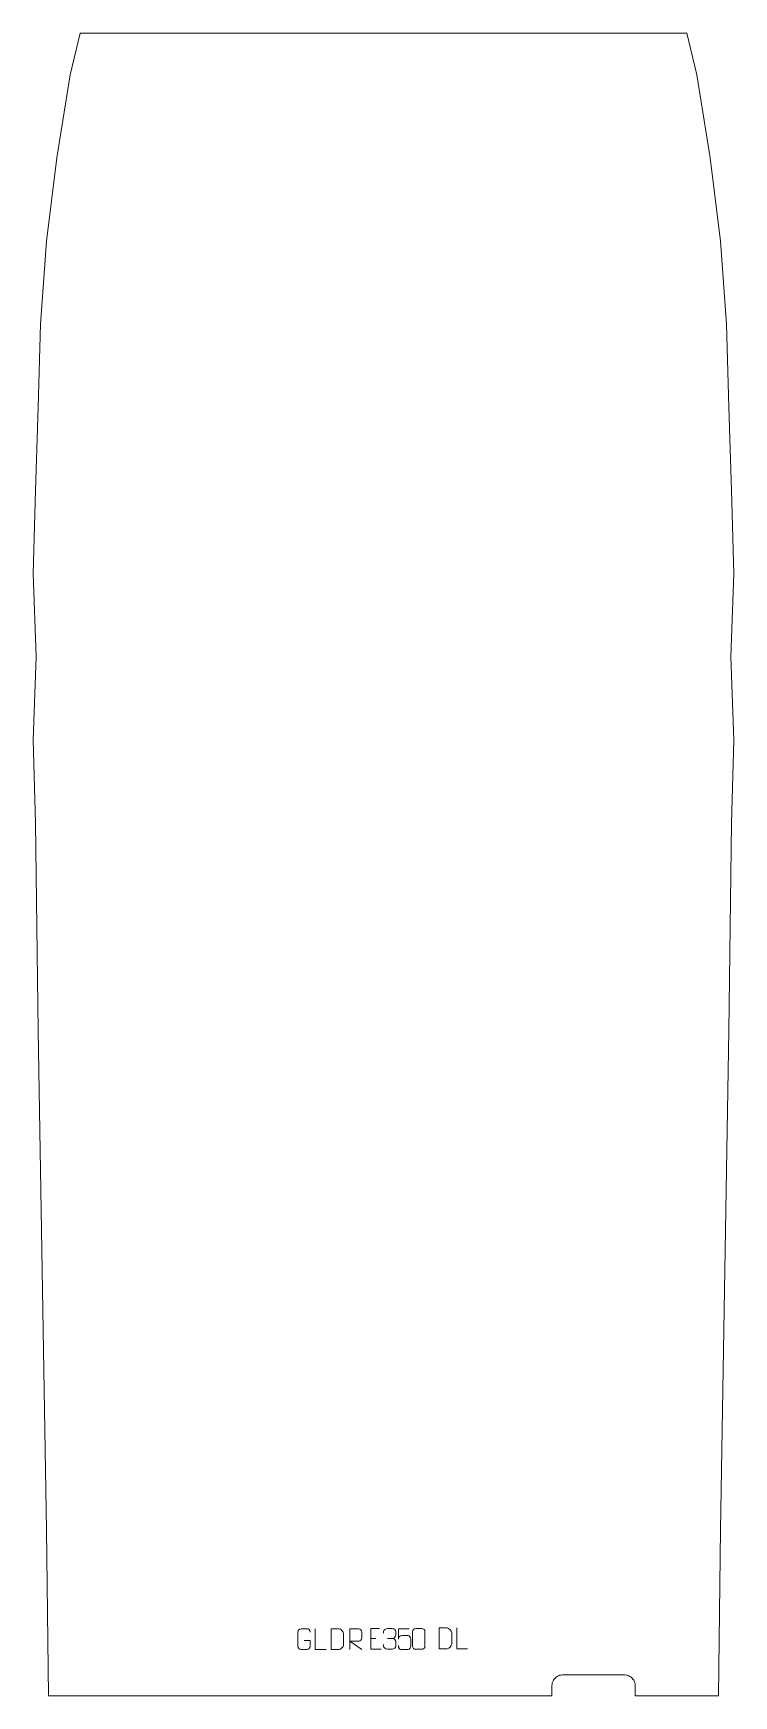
# Model space of a CAD drawing. Header units: millimetres. Extents: x -421 to 421, y -1275 to 725.
import ezdxf

# ---------------------------------------------------------------- set-up
doc = ezdxf.new("R2010")
doc.units = ezdxf.units.MM
doc.header["$MEASUREMENT"] = 0
doc.layers.add('layer 1', color=7, linetype='Continuous')

msp = doc.modelspace()

# ---------------------------------------------------------------- linework, layer by layer
at = {"layer": 'layer 1', "color": 242, "lineweight": 9}
msp.add_open_spline([(202.5, -1262.5004), (202.5, -1262.5004), (202.5, -1274.999), (202.5, -1274.999), (202.5, -1274.999), (202.5, -1274.999), (-402.5002, -1274.999), (-402.5002, -1274.999), (-402.5002, -1274.999), (-402.5002, -1274.999), (-405.001, -1075.0003), (-405.001, -1075.0003), (-405.001, -1075.0003), (-405.001, -1075.0003), (-415.0002, -475.0003), (-415.0002, -475.0003), (-415.0002, -475.0003), (-415.0002, -475.0003), (-418.4993, -224.9998), (-418.4993, -224.9998), (-418.4993, -224.9998), (-418.4993, -224.9998), (-421.0001, -125.0012), (-421.0001, -125.0012), (-421.0001, -125.0012), (-421.0001, -125.0012), (-417.4996, -25.0011), (-417.4996, -25.0011), (-417.4996, -25.0011), (-417.4996, -25.0011), (-421.0001, 74.9994), (-421.0001, 74.9994), (-421.0001, 74.9994), (-421.0001, 74.9994), (-418.4993, 174.9995), (-418.4993, 174.9995), (-418.4993, 174.9995), (-418.4993, 174.9995), (-415.0002, 275.0001), (-415.0002, 275.0001), (-415.0002, 275.0001), (-415.0002, 275.0001), (-412.4994, 374.9982), (-412.4994, 374.9982), (-412.4994, 374.9982), (-412.4994, 374.9982), (-405.001, 474.9988), (-405.001, 474.9988), (-405.001, 474.9988), (-405.001, 474.9988), (-392.5004, 574.9989), (-392.5004, 574.9989), (-392.5004, 574.9989), (-392.5004, 574.9989), (-376.4993, 674.9995), (-376.4993, 674.9995), (-376.4993, 674.9995), (-376.4993, 674.9995), (-364.5006, 724.9993), (-364.5006, 724.9993), (-364.5006, 724.9993), (-364.5006, 724.9993), (364.4991, 724.9993), (364.4991, 724.9993), (364.4991, 724.9993), (364.4991, 724.9993), (376.4998, 674.9995), (376.4998, 674.9995), (376.4998, 674.9995), (376.4998, 674.9995), (392.4989, 574.9989), (392.4989, 574.9989), (392.4989, 574.9989), (392.4989, 574.9989), (404.9995, 474.9988), (404.9995, 474.9988), (404.9995, 474.9988), (404.9995, 474.9988), (412.4999, 374.9982), (412.4999, 374.9982), (412.4999, 374.9982), (412.4999, 374.9982), (414.9992, 275.0001), (414.9992, 275.0001), (414.9992, 275.0001), (414.9992, 275.0001), (418.4993, 174.9995), (418.4993, 174.9995), (418.4993, 174.9995), (418.4993, 174.9995), (421.0001, 74.9994), (421.0001, 74.9994), (421.0001, 74.9994), (421.0001, 74.9994), (417.5001, -25.0011), (417.5001, -25.0011), (417.5001, -25.0011), (417.5001, -25.0011), (421.0001, -125.0012), (421.0001, -125.0012), (421.0001, -125.0012), (421.0001, -125.0012), (418.4993, -224.9998), (418.4993, -224.9998), (418.4993, -224.9998), (418.4993, -224.9998), (414.9992, -475.0003), (414.9992, -475.0003), (414.9992, -475.0003), (414.9992, -475.0003), (404.9995, -1075.0003), (404.9995, -1075.0003), (404.9995, -1075.0003), (404.9995, -1075.0003), (402.5002, -1274.999), (402.5002, -1274.999), (402.5002, -1274.999), (402.5002, -1274.999), (302.5001, -1274.999), (302.5001, -1274.999), (302.5001, -1274.999), (302.5001, -1274.999), (302.5001, -1262.5004), (302.5001, -1262.5004), (302.5001, -1262.5004), (302.5001, -1262.5004), (302.3928, -1260.8691), (302.3928, -1260.8691), (302.3928, -1260.8691), (302.3928, -1260.8691), (302.0741, -1259.2643), (302.0741, -1259.2643), (302.0741, -1259.2643), (302.0741, -1259.2643), (301.5482, -1257.7153), (301.5482, -1257.7153), (301.5482, -1257.7153), (301.5482, -1257.7153), (300.8249, -1256.2491), (300.8249, -1256.2491), (300.8249, -1256.2491), (300.8249, -1256.2491), (299.9165, -1254.8907), (299.9165, -1254.8907), (299.9165, -1254.8907), (299.9165, -1254.8907), (298.8379, -1253.6605), (298.8379, -1253.6605), (298.8379, -1253.6605), (298.8379, -1253.6605), (297.6092, -1252.5835), (297.6092, -1252.5835), (297.6092, -1252.5835), (297.6092, -1252.5835), (296.2488, -1251.6735), (296.2488, -1251.6735), (296.2488, -1251.6735), (296.2488, -1251.6735), (294.7831, -1250.9522), (294.7831, -1250.9522), (294.7831, -1250.9522), (294.7831, -1250.9522), (293.2342, -1250.4259), (293.2342, -1250.4259), (293.2342, -1250.4259), (293.2342, -1250.4259), (291.6308, -1250.1076), (291.6308, -1250.1076), (291.6308, -1250.1076), (291.6308, -1250.1076), (289.9995, -1249.9999), (289.9995, -1249.9999), (289.9995, -1249.9999), (289.9995, -1249.9999), (215.0001, -1249.9999), (215.0001, -1249.9999), (215.0001, -1249.9999), (215.0001, -1249.9999), (213.3688, -1250.1076), (213.3688, -1250.1076), (213.3688, -1250.1076), (213.3688, -1250.1076), (211.7639, -1250.4259), (211.7639, -1250.4259), (211.7639, -1250.4259), (211.7639, -1250.4259), (210.2149, -1250.9522), (210.2149, -1250.9522), (210.2149, -1250.9522), (210.2149, -1250.9522), (208.7493, -1251.6735), (208.7493, -1251.6735), (208.7493, -1251.6735), (208.7493, -1251.6735), (207.3904, -1252.5835), (207.3904, -1252.5835), (207.3904, -1252.5835), (207.3904, -1252.5835), (206.1602, -1253.6605), (206.1602, -1253.6605), (206.1602, -1253.6605), (206.1602, -1253.6605), (205.0831, -1254.8907), (205.0831, -1254.8907), (205.0831, -1254.8907), (205.0831, -1254.8907), (204.1737, -1256.2491), (204.1737, -1256.2491), (204.1737, -1256.2491), (204.1737, -1256.2491), (203.4518, -1257.7153), (203.4518, -1257.7153), (203.4518, -1257.7153), (203.4518, -1257.7153), (202.9255, -1259.2643), (202.9255, -1259.2643), (202.9255, -1259.2643), (202.9255, -1259.2643), (202.6072, -1260.8691), (202.6072, -1260.8691), (202.6072, -1260.8691), (202.6072, -1260.8691), (202.5, -1262.5004), (202.5, -1262.5004)], degree=3, knots=[0, 0, 0, 0, 0.01754386, 0.01754386, 0.01754386, 0.01754386, 0.035087719, 0.035087719, 0.035087719, 0.035087719, 0.052631579, 0.052631579, 0.052631579, 0.052631579, 0.070175439, 0.070175439, 0.070175439, 0.070175439, 0.087719298, 0.087719298, 0.087719298, 0.087719298, 0.105263158, 0.105263158, 0.105263158, 0.105263158, 0.122807018, 0.122807018, 0.122807018, 0.122807018, 0.140350877, 0.140350877, 0.140350877, 0.140350877, 0.157894737, 0.157894737, 0.157894737, 0.157894737, 0.175438596, 0.175438596, 0.175438596, 0.175438596, 0.192982456, 0.192982456, 0.192982456, 0.192982456, 0.210526316, 0.210526316, 0.210526316, 0.210526316, 0.228070175, 0.228070175, 0.228070175, 0.228070175, 0.245614035, 0.245614035, 0.245614035, 0.245614035, 0.263157895, 0.263157895, 0.263157895, 0.263157895, 0.280701754, 0.280701754, 0.280701754, 0.280701754, 0.298245614, 0.298245614, 0.298245614, 0.298245614, 0.315789474, 0.315789474, 0.315789474, 0.315789474, 0.333333333, 0.333333333, 0.333333333, 0.333333333, 0.350877193, 0.350877193, 0.350877193, 0.350877193, 0.368421053, 0.368421053, 0.368421053, 0.368421053, 0.385964912, 0.385964912, 0.385964912, 0.385964912, 0.403508772, 0.403508772, 0.403508772, 0.403508772, 0.421052632, 0.421052632, 0.421052632, 0.421052632, 0.438596491, 0.438596491, 0.438596491, 0.438596491, 0.456140351, 0.456140351, 0.456140351, 0.456140351, 0.473684211, 0.473684211, 0.473684211, 0.473684211, 0.49122807, 0.49122807, 0.49122807, 0.49122807, 0.50877193, 0.50877193, 0.50877193, 0.50877193, 0.526315789, 0.526315789, 0.526315789, 0.526315789, 0.543859649, 0.543859649, 0.543859649, 0.543859649, 0.561403509, 0.561403509, 0.561403509, 0.561403509, 0.578947368, 0.578947368, 0.578947368, 0.578947368, 0.596491228, 0.596491228, 0.596491228, 0.596491228, 0.614035088, 0.614035088, 0.614035088, 0.614035088, 0.631578947, 0.631578947, 0.631578947, 0.631578947, 0.649122807, 0.649122807, 0.649122807, 0.649122807, 0.666666667, 0.666666667, 0.666666667, 0.666666667, 0.684210526, 0.684210526, 0.684210526, 0.684210526, 0.701754386, 0.701754386, 0.701754386, 0.701754386, 0.719298246, 0.719298246, 0.719298246, 0.719298246, 0.736842105, 0.736842105, 0.736842105, 0.736842105, 0.754385965, 0.754385965, 0.754385965, 0.754385965, 0.771929825, 0.771929825, 0.771929825, 0.771929825, 0.789473684, 0.789473684, 0.789473684, 0.789473684, 0.807017544, 0.807017544, 0.807017544, 0.807017544, 0.824561404, 0.824561404, 0.824561404, 0.824561404, 0.842105263, 0.842105263, 0.842105263, 0.842105263, 0.859649123, 0.859649123, 0.859649123, 0.859649123, 0.877192982, 0.877192982, 0.877192982, 0.877192982, 0.894736842, 0.894736842, 0.894736842, 0.894736842, 0.912280702, 0.912280702, 0.912280702, 0.912280702, 0.929824561, 0.929824561, 0.929824561, 0.929824561, 0.947368421, 0.947368421, 0.947368421, 0.947368421, 0.964912281, 0.964912281, 0.964912281, 0.964912281, 1, 1, 1, 1], dxfattribs=at)
at = {"layer": 'layer 1', "color": 250, "lineweight": 9}
for points, knots in [([(-95.2497, -1208.4062), (-95.2497, -1208.4062), (-88.0816, -1208.4062), (-88.0816, -1208.4062), (-88.0816, -1208.4062), (-88.0816, -1208.4062), (-88.0816, -1215.5743), (-88.0816, -1215.5743), (-88.0816, -1215.5743), (-88.2213, -1217.8977), (-89.8985, -1219.3773), (-92.0463, -1219.3881), (-92.0463, -1219.3881), (-94.3781, -1219.3877), (-96.7101, -1219.3877), (-99.0416, -1219.3881), (-99.0416, -1219.3881), (-100.9665, -1219.4935), (-102.9387, -1217.609), (-102.9275, -1215.5917), (-102.9275, -1215.5917), (-102.9271, -1209.8216), (-102.9271, -1204.0519), (-102.9275, -1198.2826), (-102.9275, -1198.2826), (-102.9233, -1196.1445), (-101.1765, -1194.4253), (-99.0242, -1194.4387), (-99.0242, -1194.4387), (-96.6985, -1194.4387), (-94.3724, -1194.4387), (-92.0463, -1194.4387), (-92.0463, -1194.4387), (-90.0996, -1194.4033), (-88.1082, -1195.8948), (-88.0816, -1198.3325)], [0, 0, 0, 0, 0.1, 0.1, 0.1, 0.1, 0.2, 0.2, 0.2, 0.2, 0.3, 0.3, 0.3, 0.3, 0.4, 0.4, 0.4, 0.4, 0.5, 0.5, 0.5, 0.5, 0.6, 0.6, 0.6, 0.6, 0.7, 0.7, 0.7, 0.7, 0.8, 0.8, 0.8, 0.8, 1, 1, 1, 1]), ([(-69.0301, -1219.392), (-69.0301, -1219.392), (-81.9792, -1219.392), (-81.9792, -1219.392), (-81.9792, -1219.392), (-81.9792, -1219.392), (-81.9792, -1194.4384), (-81.9792, -1194.4384)], [0, 0, 0, 0, 0.333333333, 0.333333333, 0.333333333, 0.333333333, 1, 1, 1, 1]), ([(-62.8968, -1219.3988), (-60.565, -1219.3984), (-55.6148, -1219.4224), (-53.2833, -1219.4227), (-53.2833, -1219.4227), (-51.3583, -1219.5281), (-48.0397, -1215.9865), (-48.0509, -1213.9692), (-48.0509, -1213.9692), (-48.0513, -1208.1991), (-48.0513, -1206.0294), (-48.0509, -1200.2601), (-48.0509, -1200.2601), (-48.0552, -1198.122), (-51.4297, -1194.4619), (-53.5821, -1194.4754), (-53.5821, -1194.4754), (-55.9078, -1194.4754), (-60.6321, -1194.4754), (-62.9582, -1194.4754), (-62.9582, -1194.4754), (-62.9578, -1200.2223), (-62.8965, -1213.6515), (-62.8968, -1219.3988)], [0, 0, 0, 0, 0.142857143, 0.142857143, 0.142857143, 0.142857143, 0.285714286, 0.285714286, 0.285714286, 0.285714286, 0.428571429, 0.428571429, 0.428571429, 0.428571429, 0.571428571, 0.571428571, 0.571428571, 0.571428571, 0.714285714, 0.714285714, 0.714285714, 0.714285714, 1, 1, 1, 1]), ([(-40.6676, -1219.4983), (-40.6676, -1219.4983), (-40.6676, -1194.5448), (-40.6676, -1194.5448), (-40.6676, -1194.5448), (-37.0728, -1194.5448), (-33.4773, -1194.5448), (-29.8821, -1194.5448), (-29.8821, -1194.5448), (-27.5568, -1194.5825), (-25.9995, -1196.0725), (-26.0036, -1198.4389), (-26.0036, -1198.4389), (-26.004, -1200.4744), (-26.004, -1203.5338), (-26.0036, -1205.5698), (-26.0036, -1205.5698), (-26.0101, -1207.4453), (-27.8224, -1209.3871), (-29.8319, -1209.4062), (-29.8319, -1209.4062), (-29.8319, -1209.4062), (-40.6676, -1209.4062), (-40.6676, -1209.4062), (-40.6676, -1209.4062), (-40.6676, -1209.4062), (-26.0129, -1219.4983), (-26.0129, -1219.4983)], [0, 0, 0, 0, 0.125, 0.125, 0.125, 0.125, 0.25, 0.25, 0.25, 0.25, 0.375, 0.375, 0.375, 0.375, 0.5, 0.5, 0.5, 0.5, 0.625, 0.625, 0.625, 0.625, 0.75, 0.75, 0.75, 0.75, 1, 1, 1, 1]), ([(-4.6087, -1194.1562), (-4.6087, -1194.1562), (-15.1147, -1194.1562), (-15.1147, -1194.1562), (-15.1147, -1194.1562), (-15.1147, -1194.1562), (-15.1147, -1219.1098), (-15.1147, -1219.1098), (-15.1147, -1219.1098), (-15.1147, -1219.1098), (-2.9832, -1219.1098), (-2.9832, -1219.1098)], [0, 0, 0, 0, 0.25, 0.25, 0.25, 0.25, 0.5, 0.5, 0.5, 0.5, 1, 1, 1, 1]), ([(-0.0452, -1199.7764), (-0.0452, -1199.7764), (-0.0452, -1197.9192), (-0.0452, -1197.9192), (-0.0452, -1197.9192), (-0.0595, -1196.1773), (2.605, -1194.0592), (4.6641, -1194.0819), (4.6641, -1194.0819), (6.7282, -1194.0819), (8.7922, -1194.0819), (10.8559, -1194.0819), (10.8559, -1194.0819), (13.0504, -1194.0731), (14.6487, -1195.9199), (14.6931, -1197.832), (14.6931, -1197.832), (14.6927, -1199.2671), (14.6927, -1200.7022), (14.6931, -1202.1377), (14.6931, -1202.1377), (14.6445, -1203.7912), (13.0419, -1206.0212), (10.8436, -1206.0112), (10.8436, -1206.0112), (13.0473, -1206.0224), (14.6553, -1207.8256), (14.7093, -1209.8851), (14.7093, -1209.8851), (14.7089, -1211.6698), (14.7089, -1213.4545), (14.7093, -1215.2396), (14.7093, -1215.2396), (14.7194, -1217.301), (12.6645, -1219.0641), (10.8436, -1219.056), (10.8436, -1219.056), (8.7783, -1219.0557), (6.7131, -1219.0557), (4.6475, -1219.056), (4.6475, -1219.056), (2.4789, -1219.0445), (-0.0521, -1216.6443), (-0.0707, -1215.1825), (-0.0707, -1215.1825), (-0.0707, -1215.1825), (-0.0707, -1213.2739), (-0.0707, -1213.2739)], [0, 0, 0, 0, 0.076923077, 0.076923077, 0.076923077, 0.076923077, 0.153846154, 0.153846154, 0.153846154, 0.153846154, 0.230769231, 0.230769231, 0.230769231, 0.230769231, 0.307692308, 0.307692308, 0.307692308, 0.307692308, 0.384615385, 0.384615385, 0.384615385, 0.384615385, 0.461538462, 0.461538462, 0.461538462, 0.461538462, 0.538461538, 0.538461538, 0.538461538, 0.538461538, 0.615384615, 0.615384615, 0.615384615, 0.615384615, 0.692307692, 0.692307692, 0.692307692, 0.692307692, 0.769230769, 0.769230769, 0.769230769, 0.769230769, 0.846153846, 0.846153846, 0.846153846, 0.846153846, 1, 1, 1, 1]), ([(30.7284, -1194.3186), (30.7284, -1194.3186), (17.8767, -1194.3186), (17.8767, -1194.3186), (17.8767, -1194.3186), (17.877, -1198.5492), (17.877, -1202.7801), (17.8767, -1207.0113), (17.8767, -1207.0113), (17.8764, -1203.7012), (19.5074, -1202.6294), (22.3194, -1202.5689), (22.3194, -1202.5689), (24.759, -1202.5686), (27.1985, -1202.5686), (29.6377, -1202.5689), (29.6377, -1202.5689), (31.2875, -1202.5621), (32.7624, -1204.9426), (32.7909, -1207.0113), (32.7909, -1207.0113), (32.7906, -1209.5986), (32.7906, -1212.1862), (32.7909, -1214.7739), (32.7909, -1214.7739), (32.8371, -1216.7333), (31.3377, -1219.1696), (29.7118, -1219.2281), (29.7118, -1219.2281), (27.7553, -1219.2278), (22.8603, -1219.2278), (20.9033, -1219.2281), (20.9033, -1219.2281), (19.0578, -1219.2369), (17.9507, -1217.2721), (17.9299, -1214.721)], [0, 0, 0, 0, 0.1, 0.1, 0.1, 0.1, 0.2, 0.2, 0.2, 0.2, 0.3, 0.3, 0.3, 0.3, 0.4, 0.4, 0.4, 0.4, 0.5, 0.5, 0.5, 0.5, 0.6, 0.6, 0.6, 0.6, 0.7, 0.7, 0.7, 0.7, 0.8, 0.8, 0.8, 0.8, 1, 1, 1, 1]), ([(38.7387, -1194.0696), (41.1048, -1194.0696), (43.4713, -1194.0696), (45.8378, -1194.0696), (45.8378, -1194.0696), (47.8183, -1194.034), (49.8443, -1195.5283), (49.8714, -1197.9704), (49.8714, -1197.9704), (49.871, -1203.7278), (49.871, -1209.4856), (49.8714, -1215.2438), (49.8714, -1215.2438), (49.7293, -1217.5714), (48.0229, -1219.0537), (45.8378, -1219.0645), (45.8378, -1219.0645), (43.4654, -1219.0641), (41.093, -1219.0641), (38.721, -1219.0645), (38.721, -1219.0645), (36.7625, -1219.1701), (34.7561, -1217.2822), (34.7675, -1215.2612), (34.7675, -1215.2612), (34.7679, -1209.4806), (34.7679, -1203.7003), (34.7675, -1197.9205), (34.7675, -1197.9205), (34.7718, -1195.7785), (36.5489, -1194.056), (38.7387, -1194.0696)], [0, 0, 0, 0, 0.111111111, 0.111111111, 0.111111111, 0.111111111, 0.222222222, 0.222222222, 0.222222222, 0.222222222, 0.333333333, 0.333333333, 0.333333333, 0.333333333, 0.444444444, 0.444444444, 0.444444444, 0.444444444, 0.555555556, 0.555555556, 0.555555556, 0.555555556, 0.666666667, 0.666666667, 0.666666667, 0.666666667, 0.777777778, 0.777777778, 0.777777778, 0.777777778, 1, 1, 1, 1]), ([(67.1032, -1218.3988), (69.435, -1218.3984), (74.3852, -1218.4224), (76.7167, -1218.4227), (76.7167, -1218.4227), (78.6417, -1218.5281), (81.9603, -1214.9865), (81.9491, -1212.9692), (81.9491, -1212.9692), (81.9487, -1207.1991), (81.9487, -1205.0294), (81.9491, -1199.2601), (81.9491, -1199.2601), (81.9448, -1197.122), (78.5703, -1193.4619), (76.4179, -1193.4754), (76.4179, -1193.4754), (74.0922, -1193.4754), (69.3679, -1193.4754), (67.0418, -1193.4754), (67.0418, -1193.4754), (67.0422, -1199.2223), (67.1035, -1212.6515), (67.1032, -1218.3988)], [0, 0, 0, 0, 0.142857143, 0.142857143, 0.142857143, 0.142857143, 0.285714286, 0.285714286, 0.285714286, 0.285714286, 0.428571429, 0.428571429, 0.428571429, 0.428571429, 0.571428571, 0.571428571, 0.571428571, 0.571428571, 0.714285714, 0.714285714, 0.714285714, 0.714285714, 1, 1, 1, 1]), ([(100.9699, -1218.392), (100.9699, -1218.392), (88.0208, -1218.392), (88.0208, -1218.392), (88.0208, -1218.392), (88.0208, -1218.392), (88.0208, -1193.4384), (88.0208, -1193.4384)], [0, 0, 0, 0, 0.333333333, 0.333333333, 0.333333333, 0.333333333, 1, 1, 1, 1])]:
    msp.add_open_spline(points, degree=3, knots=knots, dxfattribs=at)
for points in [[(-15.1147, -1206.0359), (-15.1147, -1206.0359), (-9.2651, -1206.0359), (-9.2651, -1206.0359)], [(4.6645, -1206.0216), (4.6645, -1206.0216), (10.8609, -1206.0216), (10.8609, -1206.0216)]]:
    msp.add_open_spline(points, degree=3, dxfattribs=at)

doc.saveas('drawing.dxf')
